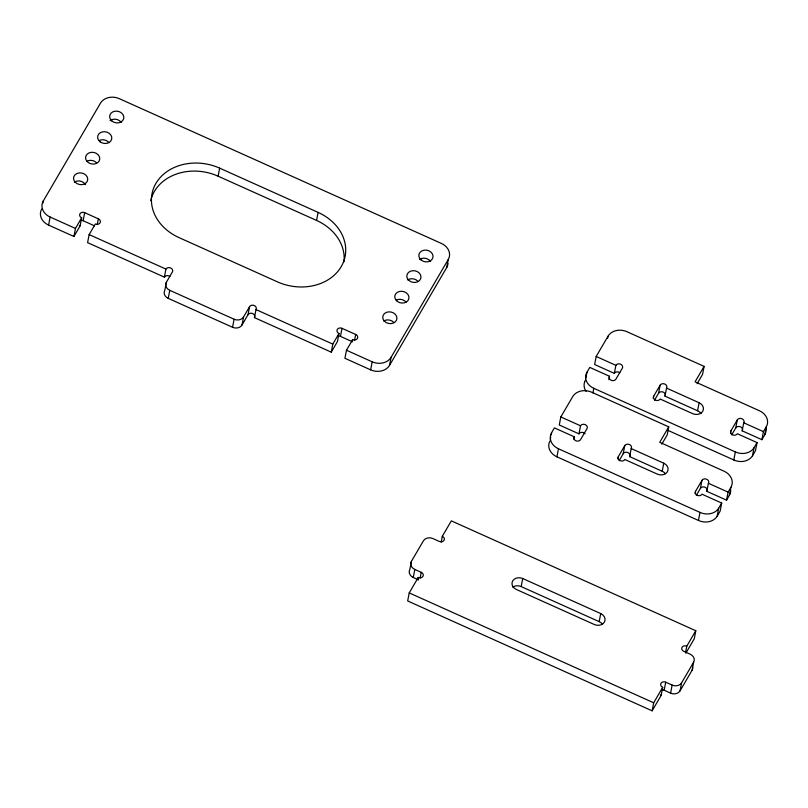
<?xml version="1.0" encoding="UTF-8"?>
<svg xmlns="http://www.w3.org/2000/svg" width="808" height="808" viewBox="0 0 808 808"><rect width="100%" height="100%" fill="white"/><g stroke="black" fill="none" stroke-linecap="round" stroke-linejoin="round"><path stroke-width="1.21" d="M42.844 203.273L43.289 200.97L100.455 103.192A14.292 11.706 10.9 0 1 119.332 98.677L441.4 243.44A14.292 11.706 10.9 0 1 448.248 259.509L446.693 267.559L389.537 365.347A14.292 11.706 10.9 0 1 370.65 369.852L344.915 358.287L346.47 350.238L352.672 339.623A3.575 2.929 10.9 0 0 357.389 338.501A3.575 2.929 10.9 0 0 355.682 334.482L342.006 328.331A3.575 2.929 10.9 0 0 337.289 329.462A3.575 2.929 10.9 0 0 338.996 333.482L337.451 341.531L331.25 352.147L254.449 317.625A3.575 2.929 10.9 0 0 252.732 313.605A3.575 2.929 10.9 0 0 248.016 314.736L241.996 325.028A7.141 5.848 10.9 0 1 232.553 327.28L168.226 298.364A7.141 5.848 10.9 0 1 164.802 290.335L166.347 282.285L172.367 271.993A3.575 2.929 10.9 0 0 170.66 267.973A3.575 2.929 10.9 0 0 165.933 269.094L89.143 234.583L95.344 223.968A3.575 2.929 10.9 0 0 100.061 222.836A3.575 2.929 10.9 0 0 98.354 218.817L84.678 212.676A3.575 2.929 10.9 0 0 79.962 213.807A3.575 2.929 10.9 0 0 81.669 217.817L80.123 225.866L73.922 236.481L48.591 225.099A14.292 11.706 10.9 0 1 41.733 209.019M48.591 225.099L50.136 217.049A14.292 11.706 10.9 0 1 43.289 200.97M73.922 236.481L75.467 228.432L81.669 217.817M94.526 225.846L83.133 220.725L84.678 212.676M89.143 234.583L87.587 242.632L164.388 277.144A3.575 2.929 10.9 0 1 169.882 276.477M97.243 224.563L98.354 218.817M164.388 277.144L165.933 269.094M168.226 298.364L169.771 290.325A7.141 5.848 10.9 0 1 166.347 282.285M150.702 200.667A48.227 39.501 10.9 0 1 218.12 176.194L219.665 168.145L318.099 212.393A48.227 39.501 10.9 0 1 341.208 266.65A48.227 39.501 10.9 0 1 277.477 281.871L179.053 237.623A48.227 39.501 10.9 0 1 155.934 183.366A48.227 39.501 10.9 0 1 219.665 168.145M232.553 327.28L234.108 319.231A7.141 5.848 10.9 0 0 243.551 316.978L249.561 306.686A3.575 2.929 10.9 0 1 254.288 305.555A3.575 2.929 10.9 0 1 255.995 309.575L254.449 317.625M241.996 325.028L243.551 316.978M248.016 314.736L249.561 306.686M343.976 261.772A48.227 39.501 10.9 0 0 316.544 220.433L318.099 212.393M331.25 352.147L332.795 344.097L338.996 333.482M351.854 341.501L340.461 336.381L342.006 328.331M352.227 341.925L352.672 339.623M354.571 340.229L355.682 334.482M370.65 369.852L372.195 361.812A14.292 11.706 10.9 0 0 391.082 357.298L448.248 259.509M389.537 365.347L391.082 357.298M685.82 653.187L694.254 638.785L695.799 630.735L451.339 520.857L442.309 536.3A3.575 2.929 10.9 0 1 444.026 540.31A3.575 2.929 10.9 0 1 439.299 541.441L432.866 538.552A7.141 5.848 10.9 0 0 423.432 540.805L411.393 561.388L409.848 569.438A7.141 5.848 10.9 0 0 413.272 577.478L418.625 579.881M411.393 561.388A7.141 5.848 10.9 0 0 414.817 569.428L421.251 572.317A3.575 2.929 10.9 0 1 422.968 576.336A3.575 2.929 10.9 0 1 418.241 577.467L409.222 592.91L407.666 600.95L652.127 710.828L661.156 695.395L662.701 687.345A3.575 2.929 10.9 0 1 660.995 683.326A3.575 2.929 10.9 0 1 665.711 682.194L672.145 685.093A7.141 5.848 10.9 0 0 681.588 682.831L693.617 662.247A7.141 5.848 10.9 0 0 690.194 654.207L683.76 651.319A3.575 2.929 10.9 0 1 682.053 647.299A3.575 2.929 10.9 0 1 686.77 646.178L695.799 630.735M413.272 577.478L414.817 569.428M417.797 579.77L418.241 577.467M420.14 578.074L421.251 572.317M441.208 542.047L442.309 536.3M512.797 587.174A7.595 6.222 10.9 0 1 521.17 586.578L522.726 578.528L600.728 613.585A7.595 6.222 10.9 0 1 604.364 622.13A7.595 6.222 10.9 0 1 594.335 624.523L516.332 589.466A7.595 6.222 10.9 0 1 512.686 580.922A7.595 6.222 10.9 0 1 522.726 578.528M550.288 439.603L550.733 437.3M551.167 434.997L551.611 432.704L554.429 427.876L574.135 436.734A3.575 2.929 10.9 0 0 575.851 440.754A3.575 2.929 10.9 0 0 580.568 439.623L586.962 428.684A3.575 2.929 10.9 0 0 585.255 424.665A3.575 2.929 10.9 0 0 580.528 425.796L560.823 416.938L572.67 396.678A14.292 11.706 10.9 0 1 591.557 392.163L668.751 426.866L667.206 434.916L661.792 444.178M560.823 416.938L559.277 424.988L578.982 433.846A3.575 2.929 10.9 0 1 585.103 433.785M730.695 490.042A14.292 11.706 10.9 0 1 729.361 495.344L726.543 500.172L706.838 491.315L708.394 483.265A3.575 2.929 10.9 0 0 706.677 479.245A3.575 2.929 10.9 0 0 701.96 480.376L695.567 491.304A3.575 2.929 10.9 0 0 697.274 495.324A3.575 2.929 10.9 0 0 702 494.203L721.695 503.061L720.15 511.1L717.14 516.251A14.069 11.524 10.9 0 1 698.445 520.443L556.914 456.823L558.459 448.773A14.292 11.706 10.9 0 1 551.611 432.704M573.69 439.027L574.135 436.734M585.861 377.982L586.962 372.225L589.79 367.408L609.485 376.255A3.575 2.929 10.9 0 0 611.202 380.275A3.575 2.929 10.9 0 0 615.918 379.154L622.312 368.216A3.575 2.929 10.9 0 0 620.605 364.196A3.575 2.929 10.9 0 0 615.878 365.327L596.183 356.469L608.03 336.209A14.292 11.706 10.9 0 1 626.907 331.694L704.111 366.388L702.556 374.437L697.142 383.699M578.982 433.846L580.528 425.796M596.183 356.469L594.627 364.519L614.332 373.367A3.575 2.929 10.9 0 1 619.837 372.71M592.931 392.9L593.809 388.305A14.292 11.706 10.9 0 1 586.962 372.225M607.586 338.501L608.03 336.209M608.828 379.709L609.485 376.255M614.332 373.367L615.878 365.327M617.918 458.914L618.362 456.611L624.756 445.673A3.575 2.929 10.9 0 1 629.482 444.551A3.575 2.929 10.9 0 1 631.189 448.561L629.644 456.611L662.207 471.256A7.595 6.222 10.9 0 1 665.378 473.751M619.14 460.681L623.21 453.722L624.756 445.673M602.334 624.13A7.595 6.222 10.9 0 0 599.172 621.635L600.728 613.585M653.268 398.435L653.712 396.142L660.106 385.204A3.575 2.929 10.9 0 1 664.832 384.073A3.575 2.929 10.9 0 1 666.539 388.093L664.994 396.142L697.557 410.777A7.595 6.222 10.9 0 1 700.97 413.635M654.49 400.212L658.56 393.254L660.106 385.204M662.207 471.256L663.762 463.206L631.189 448.561M697.557 410.777L699.112 402.738L666.539 388.093M652.127 710.828L653.682 702.788L662.701 687.345M695.122 493.607L695.567 491.304M696.334 495.385L700.405 488.416L701.96 480.376M692.719 667.337A7.141 5.848 10.9 0 1 692.072 670.297L680.033 690.88A7.141 5.848 10.9 0 1 670.6 693.143L664.166 690.244L665.711 682.194M698.445 520.443L699.991 512.393A14.069 11.524 10.9 0 0 718.686 508.202L721.695 503.061M670.6 693.143L672.145 685.093M685.669 651.925L686.77 646.178M680.033 690.88L681.588 682.831M730.472 433.139L730.917 430.836L737.31 419.897A3.575 2.929 10.9 0 1 742.027 418.776A3.575 2.929 10.9 0 1 743.744 422.796L742.188 430.836L761.894 439.693L764.711 434.876A14.292 11.706 10.9 0 0 765.984 428.826M717.14 516.251L718.686 508.202M731.684 434.906L735.755 427.947L737.31 419.897M692.072 670.297L693.617 662.247M668.206 430.492L733.795 459.964L735.341 451.914A14.069 11.524 10.9 0 0 754.036 447.733L757.045 442.582L737.351 433.724A3.575 2.929 10.9 0 1 732.624 434.856A3.575 2.929 10.9 0 1 730.917 430.836M726.543 500.172L728.089 492.123L730.907 487.295A14.292 11.706 10.9 0 0 724.059 471.216L659.732 442.299L668.751 426.866M729.361 495.344L730.907 487.295M733.795 459.964A14.069 11.524 10.9 0 0 752.49 455.783L754.036 447.733M757.045 442.582L755.5 450.632L752.49 455.783M761.894 439.693L763.439 431.644L766.267 426.826A14.292 11.706 10.9 0 0 759.409 410.747L695.082 381.831L704.111 366.388M764.711 434.876L766.267 426.826M218.12 176.194L316.544 220.433M743.744 422.796L763.439 431.644M593.809 388.305L735.341 451.914M708.394 483.265L728.089 492.123M50.136 217.049L75.467 228.432M255.995 309.575L332.795 344.097M346.47 350.238L372.195 361.812M558.459 448.773L699.991 512.393M169.771 290.325L234.108 319.231M521.17 586.578L599.172 621.635M409.222 592.91L653.682 702.788M80.123 225.866A3.575 2.929 10.9 0 1 79.346 225.402M80.416 220.453A3.575 2.929 10.9 0 1 83.133 220.725M448.006 263.368A14.292 11.706 10.9 0 1 446.693 267.559M337.744 336.118A3.575 2.929 10.9 0 1 340.461 336.381M419.413 259.53A7.141 5.848 10.9 0 1 430.573 261.519M407.676 279.901A7.141 5.848 10.9 0 1 417.706 281.073M396.284 300.111A7.141 5.848 10.9 0 1 406.161 302.222M383.76 320.978A7.141 5.848 10.9 0 1 393.759 322.382M110.06 120.675A7.141 5.848 10.9 0 1 121.261 122.382M99.101 140.562A7.141 5.848 10.9 0 1 108.989 142.642M86.729 161.337A7.141 5.848 10.9 0 1 96.697 162.933M74.457 182.073A7.141 5.848 10.9 0 1 85.486 184.658M661.156 695.395A3.575 2.929 10.9 0 1 660.368 694.93M661.449 689.981A3.575 2.929 10.9 0 1 664.166 690.244M735.755 427.947A3.575 2.929 10.9 0 1 740.481 426.826A3.575 2.929 10.9 0 1 742.188 430.836M586.073 391.325A14.292 11.706 10.9 0 1 584.628 381.962M584.76 381.608A14.292 11.706 10.9 0 1 585.416 380.275M658.56 393.254A3.575 2.929 10.9 0 1 663.277 392.122A3.575 2.929 10.9 0 1 664.994 396.142M653.712 396.142A3.575 2.929 10.9 0 0 655.429 400.162A3.575 2.929 10.9 0 0 660.146 399.031L692.719 413.666A7.595 6.222 10.9 0 0 702.748 411.272A7.595 6.222 10.9 0 0 699.112 402.738M700.405 488.416A3.575 2.929 10.9 0 1 705.131 487.295A3.575 2.929 10.9 0 1 706.838 491.315M556.914 456.823A14.292 11.706 10.9 0 1 549.884 441.077M623.21 453.722A3.575 2.929 10.9 0 1 627.927 452.591A3.575 2.929 10.9 0 1 629.644 456.611M618.362 456.611A3.575 2.929 10.9 0 0 620.079 460.631A3.575 2.929 10.9 0 0 624.796 459.5L657.369 474.144A7.595 6.222 10.9 0 0 667.398 471.741A7.595 6.222 10.9 0 0 663.762 463.206M420.867 259.802A7.141 5.848 10.9 0 0 432.785 257.984A7.141 5.848 10.9 0 0 424.16 250.177A7.141 5.848 10.9 0 0 420.867 259.802M408.555 280.113A7.141 5.848 10.9 0 0 420.625 278.891A7.141 5.848 10.9 0 0 412.534 270.71A7.141 5.848 10.9 0 0 408.555 280.113M397.273 301.364A7.141 5.848 10.9 0 0 408.858 298.647A7.141 5.848 10.9 0 0 399.485 291.466A7.141 5.848 10.9 0 0 397.273 301.364M384.366 321.16A7.141 5.848 10.9 0 0 396.486 320.21A7.141 5.848 10.9 0 0 388.648 311.868A7.141 5.848 10.9 0 0 384.366 321.16M75.255 182.275A7.141 5.848 10.9 0 0 87.345 181.133A7.141 5.848 10.9 0 0 79.315 172.902A7.141 5.848 10.9 0 0 75.255 182.275M87.092 161.489A7.141 5.848 10.9 0 0 99.273 160.772A7.141 5.848 10.9 0 0 91.647 152.298A7.141 5.848 10.9 0 0 87.092 161.489M100.131 141.814A7.141 5.848 10.9 0 0 111.696 139.067A7.141 5.848 10.9 0 0 102.293 131.916A7.141 5.848 10.9 0 0 100.131 141.814M111.827 120.958A7.141 5.848 10.9 0 0 123.644 118.837A7.141 5.848 10.9 0 0 114.756 111.241A7.141 5.848 10.9 0 0 111.827 120.958"/></g></svg>
